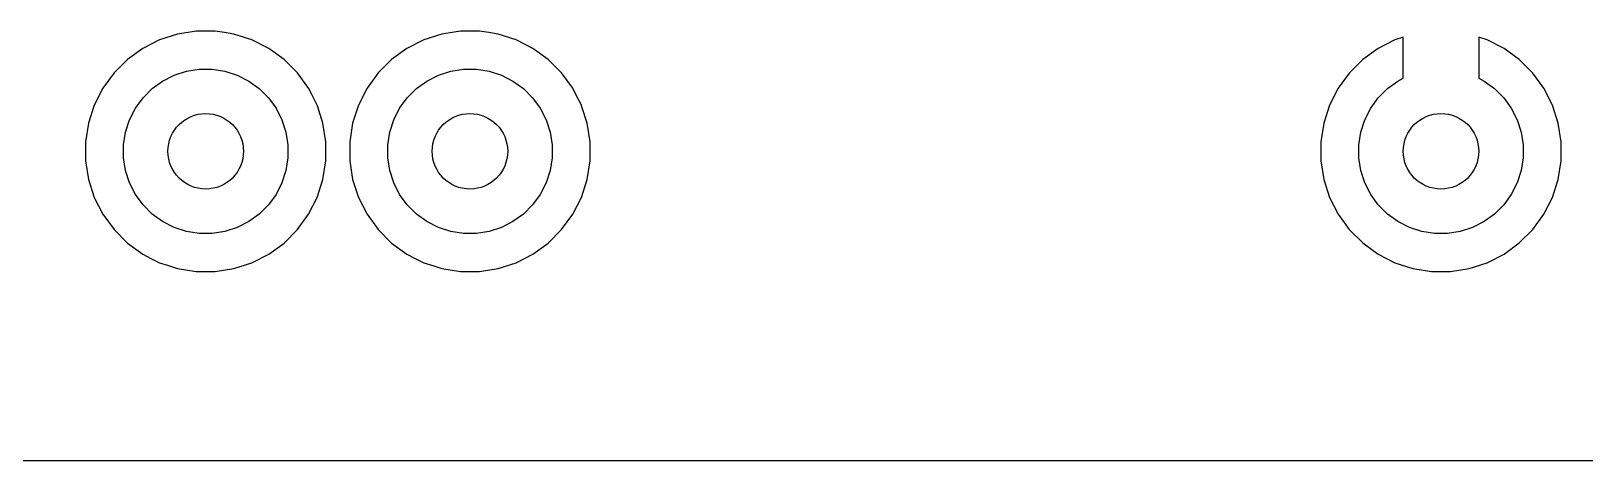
# Model space of a CAD drawing. Extents: x 4.41 to 8.11, y -5.15 to -2.23.
# Drawn here: x 5.721 to 6.531, y -5.153 to -4.929 of the extents above; entities that cross this region are included whole.
import ezdxf

# ---------------------------------------------------------------- set-up
doc = ezdxf.new("R2010")
doc.units = 0
doc.header["$MEASUREMENT"] = 0
doc.layers.add('BLACK', color=7, linetype='CONTINUOUS')

msp = doc.modelspace()

# ---------------------------------------------------------------- linework, layer by layer
at = {"layer": 'BLACK', "linetype": 'CONTINUOUS'}
for p, q in [((5.78766, -4.93323), (5.77887, -4.93771)), ((5.79705, -4.93018), (5.78766, -4.93323)), ((5.78766, -4.93323), (5.78766, -4.93323)), ((5.80355, -4.92915), (5.79705, -4.93018)), ((5.8068, -4.92863), (5.80355, -4.92915)), ((5.81667, -4.92863), (5.8068, -4.92863)), ((5.82154, -4.92941), (5.81667, -4.92863)), ((5.82642, -4.93018), (5.82154, -4.92941)), ((5.8358, -4.93323), (5.82642, -4.93018)), ((5.8446, -4.93771), (5.8358, -4.93323)), ((5.8358, -4.93323), (5.8358, -4.93323)), ((5.92546, -4.93323), (5.91666, -4.93771)), ((5.93484, -4.93018), (5.92546, -4.93323)), ((5.92546, -4.93323), (5.92546, -4.93323)), ((5.94134, -4.92915), (5.93484, -4.93018)), ((5.94459, -4.92863), (5.94134, -4.92915)), ((5.95446, -4.92863), (5.94459, -4.92863)), ((5.95934, -4.92941), (5.95446, -4.92863)), ((5.96421, -4.93018), (5.95934, -4.92941)), ((5.9736, -4.93323), (5.96421, -4.93018)), ((5.98239, -4.93771), (5.9736, -4.93323)), ((5.9736, -4.93323), (5.9736, -4.93323)), ((6.43192, -4.93325), (6.42313, -4.93773)), ((6.4363, -4.93182), (6.43192, -4.93325)), ((6.4363, -4.95326), (6.4363, -4.93182)), ((6.48005, -4.93325), (6.47567, -4.93182)), ((6.47567, -4.93182), (6.47567, -4.95326)), ((6.48884, -4.93773), (6.48005, -4.93325)), ((5.77887, -4.93771), (5.77088, -4.94351)), ((5.85258, -4.94351), (5.8446, -4.93771)), ((5.91666, -4.93771), (5.90868, -4.94351)), ((5.99038, -4.94351), (5.98239, -4.93771)), ((6.42313, -4.93773), (6.41515, -4.94352)), ((6.49682, -4.94352), (6.48884, -4.93773)), ((5.7639, -4.95049), (5.7581, -4.95847)), ((5.77088, -4.94351), (5.7639, -4.95049)), ((5.79528, -4.95161), (5.80169, -4.94953)), ((5.80169, -4.94953), (5.80836, -4.94847)), ((5.80836, -4.94847), (5.81511, -4.94847)), ((5.81511, -4.94847), (5.82177, -4.94953)), ((5.82177, -4.94953), (5.82819, -4.95161)), ((5.85956, -4.95049), (5.85258, -4.94351)), ((5.86536, -4.95847), (5.85956, -4.95049)), ((5.9017, -4.95049), (5.8959, -4.95847)), ((5.90868, -4.94351), (5.9017, -4.95049)), ((5.93307, -4.95161), (5.93949, -4.94953)), ((5.93949, -4.94953), (5.94615, -4.94847)), ((5.94615, -4.94847), (5.9529, -4.94847)), ((5.9529, -4.94847), (5.95957, -4.94953)), ((5.95957, -4.94953), (5.96598, -4.95161)), ((5.99736, -4.95049), (5.99038, -4.94351)), ((6.00316, -4.95847), (5.99736, -4.95049)), ((6.40817, -4.9505), (6.40237, -4.95848)), ((6.41515, -4.94353), (6.40817, -4.9505)), ((6.40817, -4.9505), (6.40817, -4.9505)), ((6.41515, -4.94352), (6.41515, -4.94353)), ((6.49682, -4.94353), (6.49682, -4.94352)), ((6.5038, -4.9505), (6.49682, -4.94353)), ((6.5096, -4.95848), (6.5038, -4.9505)), ((6.5038, -4.9505), (6.5038, -4.9505)), ((5.7581, -4.95847), (5.75362, -4.96727)), ((5.77903, -4.96341), (5.78381, -4.95864)), ((5.78381, -4.95864), (5.78926, -4.95468)), ((5.78926, -4.95468), (5.79528, -4.95161)), ((5.82819, -4.95161), (5.8342, -4.95468)), ((5.8342, -4.95468), (5.83966, -4.95864)), ((5.83966, -4.95864), (5.84443, -4.96341)), ((5.86699, -4.96168), (5.86536, -4.95847)), ((5.8959, -4.95847), (5.89142, -4.96727)), ((5.91683, -4.96341), (5.9216, -4.95864)), ((5.9216, -4.95864), (5.92706, -4.95468)), ((5.92706, -4.95468), (5.93307, -4.95161)), ((5.96598, -4.95161), (5.97199, -4.95468)), ((5.97199, -4.95468), (5.97745, -4.95864)), ((5.97745, -4.95864), (5.98222, -4.96341)), ((6.00479, -4.96168), (6.00316, -4.95847)), ((6.40237, -4.95848), (6.39789, -4.96728)), ((6.42329, -4.96341), (6.42806, -4.95864)), ((6.42806, -4.95864), (6.43352, -4.95468)), ((6.43352, -4.95468), (6.4363, -4.95326)), ((6.47567, -4.95326), (6.47845, -4.95468)), ((6.47845, -4.95468), (6.48391, -4.95864)), ((6.48391, -4.95864), (6.48868, -4.96341)), ((6.51408, -4.96728), (6.5096, -4.95848)), ((5.75362, -4.96727), (5.75057, -4.97666)), ((5.75362, -4.96727), (5.75362, -4.96727)), ((5.77507, -4.96887), (5.77903, -4.96341)), ((5.84443, -4.96341), (5.8484, -4.96887)), ((5.86984, -4.96727), (5.86699, -4.96168)), ((5.86995, -4.96759), (5.86984, -4.96727)), ((5.86984, -4.96727), (5.86984, -4.96727)), ((5.87289, -4.97666), (5.86995, -4.96759)), ((5.89142, -4.96727), (5.88837, -4.97666)), ((5.89142, -4.96727), (5.89142, -4.96727)), ((5.91286, -4.96887), (5.91683, -4.96341)), ((5.98222, -4.96341), (5.98619, -4.96887)), ((6.00764, -4.96727), (6.00479, -4.96168)), ((6.00774, -4.96759), (6.00764, -4.96727)), ((6.00764, -4.96727), (6.00764, -4.96727)), ((6.01069, -4.97666), (6.00774, -4.96759)), ((6.39789, -4.96728), (6.39484, -4.97666)), ((6.41932, -4.96887), (6.42329, -4.96341)), ((6.48868, -4.96341), (6.49265, -4.96887)), ((6.51713, -4.97666), (6.51408, -4.96728)), ((5.76992, -4.9813), (5.77201, -4.97488)), ((5.77201, -4.97488), (5.77507, -4.96887)), ((5.8484, -4.96887), (5.85146, -4.97488)), ((5.85146, -4.97488), (5.85354, -4.9813)), ((5.90772, -4.9813), (5.9098, -4.97488)), ((5.9098, -4.97488), (5.91286, -4.96887)), ((5.98619, -4.96887), (5.98925, -4.97488)), ((5.98925, -4.97488), (5.99134, -4.9813)), ((6.41417, -4.9813), (6.41626, -4.97488)), ((6.41626, -4.97488), (6.41932, -4.96887)), ((6.49265, -4.96887), (6.49571, -4.97488)), ((6.49571, -4.97488), (6.4978, -4.9813)), ((5.75057, -4.97666), (5.74903, -4.9864)), ((5.76886, -4.98796), (5.76992, -4.9813)), ((5.85354, -4.9813), (5.8546, -4.98796)), ((5.87444, -4.9864), (5.87289, -4.97666)), ((5.88837, -4.97666), (5.88682, -4.9864)), ((5.90666, -4.98796), (5.90772, -4.9813)), ((5.99134, -4.9813), (5.9924, -4.98796)), ((6.01223, -4.9864), (6.01069, -4.97666)), ((6.39484, -4.97666), (6.3933, -4.98641)), ((6.39484, -4.97666), (6.39484, -4.97666)), ((6.41312, -4.98796), (6.41417, -4.9813)), ((6.4978, -4.9813), (6.49885, -4.98796)), ((6.51867, -4.9864), (6.51713, -4.97666)), ((6.51713, -4.97666), (6.51713, -4.97666)), ((5.74903, -4.9864), (5.74903, -4.99627)), ((5.76886, -4.99471), (5.76886, -4.98796)), ((5.8546, -4.98796), (5.8546, -4.99471)), ((5.87444, -4.99627), (5.87444, -4.9864)), ((5.88682, -4.9864), (5.88682, -4.99627)), ((5.90666, -4.99471), (5.90666, -4.98796)), ((5.9924, -4.98796), (5.9924, -4.99471)), ((6.01223, -4.98641), (6.01223, -4.9864)), ((6.01223, -4.99627), (6.01223, -4.98641)), ((6.3933, -4.98641), (6.3933, -4.99627)), ((6.41312, -4.99471), (6.41312, -4.98796)), ((6.49885, -4.98796), (6.49885, -4.99471)), ((6.51867, -4.98641), (6.51867, -4.9864)), ((6.51867, -4.99627), (6.51867, -4.98641)), ((5.74903, -4.99627), (5.75057, -5.00602)), ((5.76992, -5.00138), (5.76886, -4.99471)), ((5.8546, -4.99471), (5.85354, -5.00138)), ((5.87289, -5.00602), (5.87444, -4.99627)), ((5.88682, -4.99627), (5.88837, -5.00602)), ((5.90772, -5.00138), (5.90666, -4.99471)), ((5.9924, -4.99471), (5.99134, -5.00138)), ((6.01069, -5.00602), (6.01223, -4.99627)), ((6.3933, -4.99627), (6.39484, -5.00602)), ((6.41417, -5.00138), (6.41312, -4.99471)), ((6.49885, -4.99471), (6.4978, -5.00138)), ((6.51713, -5.00602), (6.51867, -4.99627)), ((5.75057, -5.00602), (5.75362, -5.01541)), ((5.77201, -5.00779), (5.76992, -5.00138)), ((5.77507, -5.01381), (5.77201, -5.00779)), ((5.85146, -5.00779), (5.8484, -5.01381)), ((5.85354, -5.00138), (5.85146, -5.00779)), ((5.86984, -5.01541), (5.87289, -5.00602)), ((5.88837, -5.00602), (5.89142, -5.01541)), ((5.9098, -5.00779), (5.90772, -5.00138)), ((5.91286, -5.01381), (5.9098, -5.00779)), ((5.98925, -5.00779), (5.98619, -5.01381)), ((5.99134, -5.00138), (5.98925, -5.00779)), ((6.00764, -5.01541), (6.01069, -5.00602)), ((6.39484, -5.00602), (6.39484, -5.00602)), ((6.39484, -5.00602), (6.39789, -5.0154)), ((6.41626, -5.00779), (6.41417, -5.00138)), ((6.41932, -5.01381), (6.41626, -5.00779)), ((6.49571, -5.00779), (6.49265, -5.01381)), ((6.4978, -5.00138), (6.49571, -5.00779)), ((6.51408, -5.0154), (6.51713, -5.00602)), ((6.51713, -5.00602), (6.51713, -5.00602)), ((5.75362, -5.01541), (5.75362, -5.01541)), ((5.75362, -5.01541), (5.7581, -5.02419)), ((5.77903, -5.01926), (5.77507, -5.01381)), ((5.8484, -5.01381), (5.84443, -5.01926)), ((5.86536, -5.0242), (5.86984, -5.01541)), ((5.89142, -5.01541), (5.89142, -5.01541)), ((5.89142, -5.01541), (5.89589, -5.02419)), ((5.91683, -5.01926), (5.91286, -5.01381)), ((5.98619, -5.01381), (5.98222, -5.01926)), ((6.00316, -5.0242), (6.00764, -5.01541)), ((6.39789, -5.0154), (6.40237, -5.02419)), ((6.42329, -5.01926), (6.41932, -5.01381)), ((6.49265, -5.01381), (6.48868, -5.01926)), ((6.5096, -5.02419), (6.51408, -5.0154)), ((5.7581, -5.02419), (5.7581, -5.0242)), ((5.7581, -5.0242), (5.7639, -5.03219)), ((5.78381, -5.02404), (5.77903, -5.01926)), ((5.78926, -5.028), (5.78381, -5.02404)), ((5.83966, -5.02404), (5.8342, -5.028)), ((5.84443, -5.01926), (5.83966, -5.02404)), ((5.85956, -5.03219), (5.86536, -5.0242)), ((5.89589, -5.02419), (5.8959, -5.0242)), ((5.8959, -5.0242), (5.9017, -5.03219)), ((5.9216, -5.02404), (5.91683, -5.01926)), ((5.92706, -5.028), (5.9216, -5.02404)), ((5.97745, -5.02404), (5.97199, -5.028)), ((5.98222, -5.01926), (5.97745, -5.02404)), ((5.99736, -5.03219), (6.00316, -5.0242)), ((6.40237, -5.02419), (6.40817, -5.03217)), ((6.42806, -5.02404), (6.42329, -5.01926)), ((6.43352, -5.028), (6.42806, -5.02404)), ((6.48391, -5.02404), (6.47845, -5.028)), ((6.48868, -5.01926), (6.48391, -5.02404)), ((6.5038, -5.03217), (6.5096, -5.02419)), ((5.7639, -5.03219), (5.77088, -5.03917)), ((5.79528, -5.03107), (5.78926, -5.028)), ((5.80169, -5.03315), (5.79528, -5.03107)), ((5.82819, -5.03107), (5.82177, -5.03315)), ((5.8342, -5.028), (5.82819, -5.03107)), ((5.85258, -5.03917), (5.85956, -5.03219)), ((5.9017, -5.03219), (5.90868, -5.03917)), ((5.93307, -5.03107), (5.92706, -5.028)), ((5.93949, -5.03315), (5.93307, -5.03107)), ((5.96598, -5.03107), (5.95957, -5.03315)), ((5.97199, -5.028), (5.96598, -5.03107)), ((5.99038, -5.03917), (5.99736, -5.03219)), ((6.40817, -5.03217), (6.40817, -5.03218)), ((6.40817, -5.03218), (6.41515, -5.03915)), ((6.43953, -5.03107), (6.43352, -5.028)), ((6.44595, -5.03315), (6.43953, -5.03107)), ((6.47244, -5.03107), (6.46602, -5.03315)), ((6.47845, -5.028), (6.47244, -5.03107)), ((6.49682, -5.03915), (6.5038, -5.03218)), ((6.5038, -5.03218), (6.5038, -5.03217)), ((5.77088, -5.03917), (5.77887, -5.04497)), ((5.80836, -5.03421), (5.80169, -5.03315)), ((5.81511, -5.03421), (5.80836, -5.03421)), ((5.82177, -5.03315), (5.81511, -5.03421)), ((5.8446, -5.04497), (5.85258, -5.03917)), ((5.90868, -5.03917), (5.91666, -5.04497)), ((5.94615, -5.03421), (5.93949, -5.03315)), ((5.9529, -5.03421), (5.94615, -5.03421)), ((5.95957, -5.03315), (5.9529, -5.03421)), ((5.98239, -5.04497), (5.99038, -5.03917)), ((6.41515, -5.03915), (6.41515, -5.03915)), ((6.41515, -5.03915), (6.42313, -5.04495)), ((6.45261, -5.03421), (6.44595, -5.03315)), ((6.45936, -5.03421), (6.45261, -5.03421)), ((6.46602, -5.03315), (6.45936, -5.03421)), ((6.48884, -5.04495), (6.49682, -5.03915)), ((6.49682, -5.03915), (6.49682, -5.03915)), ((5.77887, -5.04497), (5.78318, -5.04717)), ((5.78318, -5.04717), (5.78766, -5.04945)), ((5.8358, -5.04945), (5.8446, -5.04497)), ((5.91666, -5.04497), (5.92098, -5.04717)), ((5.92098, -5.04717), (5.92546, -5.04945)), ((5.9736, -5.04945), (5.98239, -5.04497)), ((6.42313, -5.04495), (6.43192, -5.04943)), ((6.48005, -5.04943), (6.48884, -5.04495)), ((5.78766, -5.04945), (5.78766, -5.04945)), ((5.78766, -5.04945), (5.79236, -5.05097)), ((5.79236, -5.05097), (5.79705, -5.0525)), ((5.79705, -5.0525), (5.8068, -5.05404)), ((5.8068, -5.05404), (5.8068, -5.05404)), ((5.8068, -5.05404), (5.81667, -5.05404)), ((5.81667, -5.05404), (5.82642, -5.0525)), ((5.81667, -5.05404), (5.81667, -5.05404)), ((5.82642, -5.0525), (5.8358, -5.04945)), ((5.92546, -5.04945), (5.92546, -5.04945)), ((5.92546, -5.04945), (5.93015, -5.05097)), ((5.93015, -5.05097), (5.93484, -5.0525)), ((5.93484, -5.0525), (5.94459, -5.05404)), ((5.94459, -5.05404), (5.94459, -5.05404)), ((5.94459, -5.05404), (5.95446, -5.05404)), ((5.95446, -5.05404), (5.96421, -5.0525)), ((5.95446, -5.05404), (5.95446, -5.05404)), ((5.96421, -5.0525), (5.9736, -5.04945)), ((6.43192, -5.04943), (6.44131, -5.05248)), ((6.44131, -5.05248), (6.45105, -5.05402)), ((6.45105, -5.05402), (6.46092, -5.05402)), ((6.46092, -5.05402), (6.47066, -5.05248)), ((6.47066, -5.05248), (6.48005, -5.04943)), ((6.47066, -5.05248), (6.47066, -5.05248)), ((7.77487, -5.15281), (4.41927, -5.15281))]:
    msp.add_line(p, q, dxfattribs=at)
at = {"layer": 'BLACK'}
for centre in [(5.81173, -4.99134), (5.94953, -4.99134), (6.45598, -4.99134)]:
    msp.add_circle(centre, 0.01969, dxfattribs=at)
at = {"layer": 'WHITE'}
for centre in [(5.81173, -4.99134), (5.94953, -4.99134), (6.45598, -4.99134)]:
    msp.add_circle(centre, 0.01969, dxfattribs=at)

doc.saveas('drawing.dxf')
